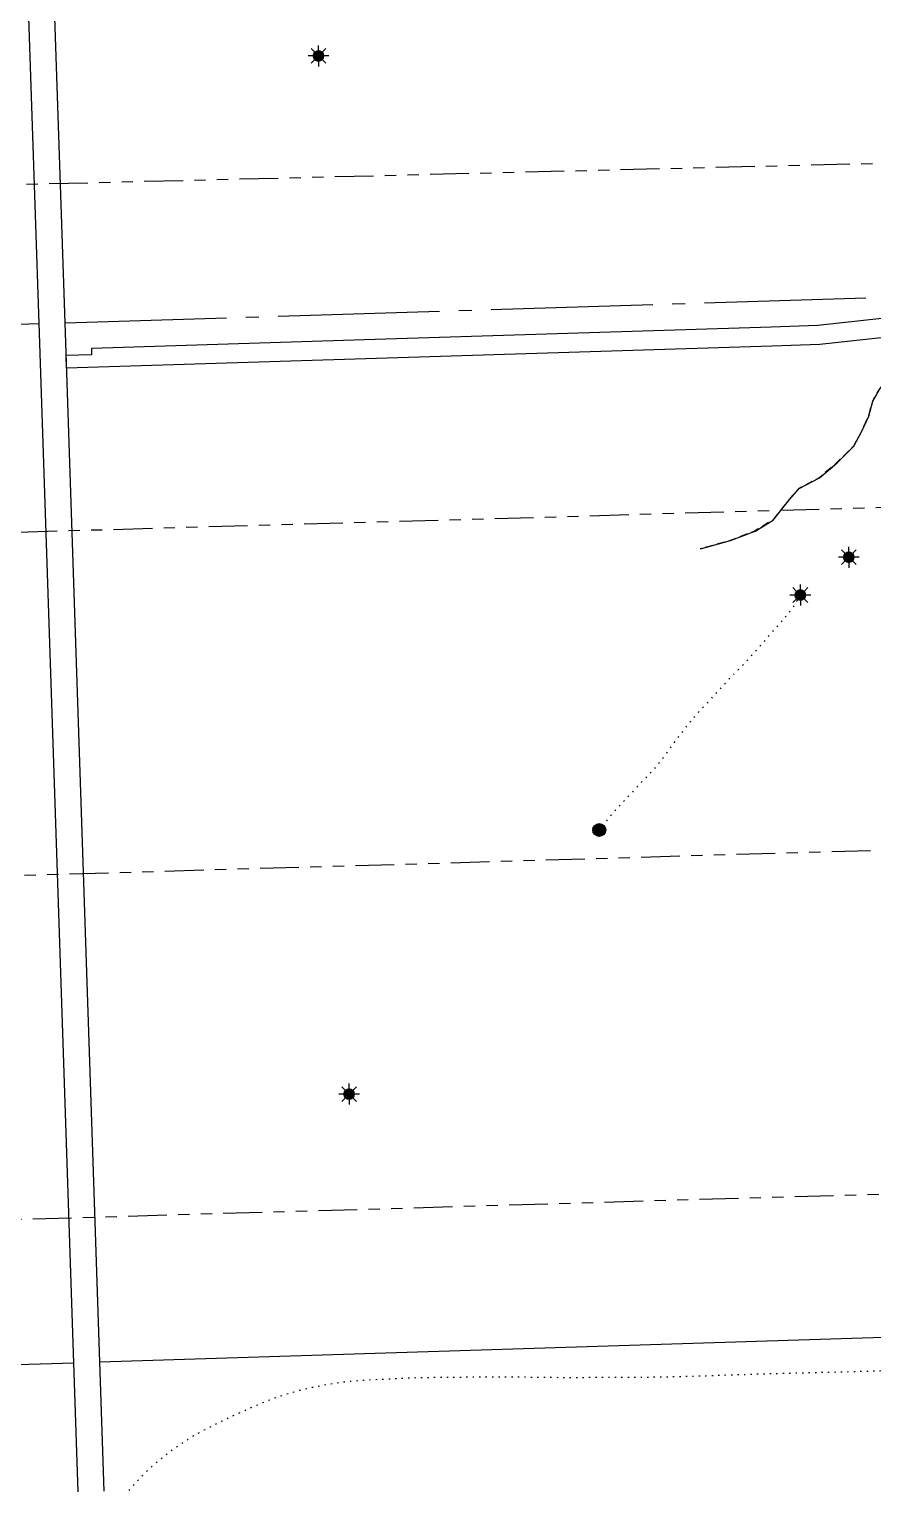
# Model space of a CAD drawing. Extents: x 628514 to 641832, y 5899000 to 5905480.
# Drawn here: x 636529 to 637181, y 5903616 to 5904749 of the extents above; entities that cross this region are included whole.
import ezdxf

# ---------------------------------------------------------------- set-up
doc = ezdxf.new("R2010")
doc.units = 0
doc.header["$LTSCALE"] = 5
for name, pattern in [('foc-DOT', [1, 0.2, -0.8]), ('foc-DRILLPATH', [14.75, 6, -1.75, 1.75, -1.75, 1.75, -1.75]), ('foc-QUARTERLINE', [33, 25, -3, 2, -3]), ('foc-TIELINE', [1.875, 1.25, -0.625])]:
    doc.linetypes.add(name, pattern=pattern)
for name, color, linetype in [('ABADATA-DRILL', 8, 'foc-DOT'), ('ABADATA-DRILL-T', 8, 'Continuous'), ('C-RW', 13, 'Continuous'), ('L-SEC', 7, 'Continuous'), ('L-SECQ', 8, 'foc-QUARTERLINE'), ('P-PDRILLPATH', 12, 'foc-DRILLPATH'), ('WATERCOURSE', 146, 'foc-TIELINE')]:
    doc.layers.add(name, color=color, linetype=linetype)
doc.styles.add('foc-LtypeFont', font='ARIALN.TTF', dxfattribs={"height": 7.35})
doc.linetypes.add('foc-TOPO-flowdirection-NOLINE', pattern='A,0,[">",foc-LtypeFont,S=0.3,R=0,X=0,Y=-0.945],-20,[">",foc-LtypeFont,S=0.3,R=0,X=0,Y=-0.945],0', length=20)

# ---------------------------------------------------------------- blocks, each defined once
blk = doc.blocks.new('GAS')
h = blk.add_hatch(color=255)
h.dxf.hatch_style = 1
edge = h.paths.add_edge_path()
edge.add_arc((0, 0), 0.9, 0, 360)
for p, q in [((-0.81, 0), (-1.62, 0)), ((-0.57, 0.57), (-1.14, 1.14)), ((0, 0.81), (0, 1.62)), ((0.57, 0.57), (1.14, 1.14)), ((1.62, 0), (0.81, 0)), ((-0.57, -0.57), (-1.14, -1.14)), ((0, -0.81), (0, -1.62)), ((1.14, -1.14), (0.57, -0.57))]:
    blk.add_line(p, q)
blk.add_circle((0, 0), 0.8)
blk = doc.blocks.new('BH-Existing')
at = {"layer": 'ABADATA-DRILL-T'}
h = blk.add_hatch(color=256, dxfattribs=at)
h.dxf.hatch_style = 1
edge = h.paths.add_edge_path()
edge.add_arc((0, 0), 0.5, 0, 360)
blk.add_circle((0, 0), 0.5, dxfattribs=at)

msp = doc.modelspace()

# ---------------------------------------------------------------- linework, layer by layer
at = {"layer": 'ABADATA-DRILL', "flags": 128}
for points in [[(637125.619, 5904310.781), (637125.619, 5904310.781), (637125.609, 5904310.781), (637125.549, 5904310.759), (637125.373, 5904310.644), (637125.266, 5904310.521), (637124.923, 5904309.921), (637124.389, 5904309.005), (637123.608, 5904307.642), (637122.589, 5904305.852), (637121.301, 5904303.704), (637119.66, 5904301.256), (637117.639, 5904298.476), (637115.276, 5904295.437), (637112.528, 5904292.187), (637109.486, 5904288.758), (637106.384, 5904285.277), (637103.236, 5904281.715), (637100.013, 5904277.951), (637096.753, 5904274.076), (637093.452, 5904270.229), (637090.107, 5904266.521), (637086.897, 5904262.998), (637083.882, 5904259.649), (637080.835, 5904256.38), (637077.619, 5904253.087), (637074.342, 5904249.791), (637071.156, 5904246.468), (637067.99, 5904243.146), (637064.816, 5904239.763), (637061.702, 5904236.392), (637058.627, 5904233.032), (637055.495, 5904229.61), (637052.392, 5904226.2), (637049.337, 5904222.831), (637046.291, 5904219.512), (637043.277, 5904216.143), (637040.316, 5904212.657), (637037.396, 5904209.131), (637034.567, 5904205.599), (637031.908, 5904202.051), (637029.093, 5904198.348), (637026.113, 5904194.481), (637023.461, 5904190.693), (637020.801, 5904186.835), (637017.863, 5904182.879), (637014.705, 5904178.946), (637011.335, 5904175.068), (637007.783, 5904171.254), (637004.297, 5904167.612), (637001.083, 5904164.208), (636998.095, 5904160.991), (636995.027, 5904157.751), (636991.91, 5904154.47), (636987.338, 5904149.577), (636980.137, 5904141.536), (636978.327, 5904139.433), (636971.562, 5904131.136), (636969.729, 5904128.782)], [(636605.897, 5903617.425), (636610.172, 5903622.491), (636615.791, 5903628.555), (636621.717, 5903634.347), (636628.011, 5903639.909), (636634.56, 5903645.259), (636641.347, 5903650.356), (636648.382, 5903655.149), (636655.666, 5903659.65), (636663.228, 5903663.898), (636670.906, 5903667.91), (636678.81, 5903671.718), (636686.777, 5903675.418), (636694.726, 5903679.067), (636702.736, 5903682.668), (636711.088, 5903686.219), (636719.43, 5903689.389), (636727.953, 5903692.215), (636736.654, 5903694.735), (636745.824, 5903696.969), (636755.104, 5903698.856), (636764.244, 5903700.388), (636773.452, 5903701.603), (636790.816, 5903703.141), (636798.288, 5903703.505), (636807.602, 5903703.872), (636817.192, 5903704.347), (636826.884, 5903704.745), (636836.213, 5903704.943), (636845.533, 5903705.05), (636855.134, 5903705.165), (636864.735, 5903705.28), (636874.076, 5903705.368), (636883.79, 5903705.376), (636893.154, 5903705.354), (636902.529, 5903705.323), (636911.894, 5903705.281), (636921.25, 5903705.209), (636930.617, 5903705.088), (636939.974, 5903704.966), (636949.069, 5903704.927), (636958.441, 5903705.005), (636967.953, 5903705.068), (636977.276, 5903705.105), (636986.649, 5903705.144), (636996.022, 5903705.152), (637005.405, 5903705.201), (637014.715, 5903705.318), (637024.084, 5903705.506), (637033.461, 5903705.725), (637042.838, 5903705.964), (637052.213, 5903706.273), (637061.457, 5903706.618), (637070.702, 5903706.933), (637080.067, 5903707.231), (637089.442, 5903707.54), (637098.818, 5903707.829), (637108.195, 5903708.058), (637117.453, 5903708.273), (637126.819, 5903708.522), (637136.177, 5903708.74), (637145.554, 5903708.969), (637154.782, 5903709.193), (637164.168, 5903709.452), (637173.504, 5903709.73), (637182.879, 5903710.019), (637192.244, 5903710.327), (637201.62, 5903710.626), (637210.987, 5903710.864), (637220.345, 5903711.043), (637229.445, 5903711.194), (637238.714, 5903711.359), (637248.144, 5903711.49), (637257.524, 5903711.618), (637266.853, 5903711.806), (637276.001, 5903711.998), (637285.24, 5903712.173), (637294.609, 5903712.331), (637303.878, 5903712.497), (637313.207, 5903712.685), (637322.575, 5903712.883), (637331.953, 5903713.072), (637341.332, 5903713.251), (637350.712, 5903713.37), (637360.084, 5903713.448), (637369.454, 5903713.567), (637378.814, 5903713.715), (637388.155, 5903713.813), (637397.527, 5903713.881), (637407.217, 5903714.009), (637416.548, 5903714.116), (637425.919, 5903714.215), (637435.299, 5903714.354), (637444.756, 5903714.585), (637454.13, 5903714.934), (637463.503, 5903715.313), (637472.888, 5903715.622), (637482.264, 5903715.89), (637491.631, 5903716.139), (637500.948, 5903716.376), (637510.652, 5903716.704), (637520.025, 5903717.103), (637529.39, 5903717.422), (637538.746, 5903717.68), (637548.111, 5903717.998), (637557.724, 5903718.364), (637567.438, 5903718.732), (637576.761, 5903719.09), (637586.106, 5903719.418), (637595.391, 5903719.714), (637604.747, 5903720.002), (637614.081, 5903720.32), (637623.435, 5903720.688), (637632.769, 5903721.015), (637642.455, 5903721.293), (637651.782, 5903721.53), (637661.44, 5903721.747), (637671.157, 5903721.996), (637680.503, 5903722.264), (637690.16, 5903722.501), (637699.548, 5903722.7), (637708.885, 5903722.957), (637718.23, 5903723.255), (637727.866, 5903723.532), (637737.204, 5903723.739), (637746.852, 5903723.956), (637756.178, 5903724.203), (637765.897, 5903724.402), (637775.255, 5903724.59), (637784.622, 5903724.849), (637793.957, 5903725.146), (637803.372, 5903725.456), (637812.717, 5903725.754), (637822.282, 5903726.068), (637831.627, 5903726.366), (637840.963, 5903726.644), (637850.341, 5903726.853), (637860.017, 5903727.12), (637869.622, 5903727.445), (637879.326, 5903727.814), (637888.637, 5903728.241), (637898.318, 5903728.708), (637907.668, 5903729.186), (637917.305, 5903729.763), (637925.214, 5903730.27), (637926.622, 5903730.36), (637935.923, 5903730.817), (637945.517, 5903731.142), (637954.842, 5903731.449), (637964.178, 5903731.747), (637973.545, 5903731.975), (637982.894, 5903732.133), (637992.204, 5903732.28), (638001.543, 5903732.438), (638011.133, 5903732.593), (638020.482, 5903732.761), (638029.83, 5903732.959), (638039.158, 5903733.166), (638048.855, 5903733.394), (638058.562, 5903733.662), (638067.917, 5903733.96), (638077.281, 5903734.299), (638086.611, 5903734.776), (638095.939, 5903735.344), (638105.657, 5903735.893), (638114.976, 5903736.4), (638124.316, 5903736.908), (638133.635, 5903737.415), (638151.005, 5903738.363)]]:
    msp.add_lwpolyline(points, dxfattribs=at)
at = {"layer": 'C-RW', "flags": 128}
msp.add_lwpolyline([(636557.208, 5904496.268), (636577.198, 5904496.894), (636577.065, 5904501.837), (636787.977, 5904508.468), (637102.795, 5904518.274), (637138.788, 5904519.448), (637396.147, 5904547.617), (637575.433, 5904553.222), (637639.845, 5904555.216), (637640.402, 5904537.224), (637566.67, 5904534.945), (637358.907, 5904528.45), (637140.386, 5904504.495), (637103.262, 5904503.334), (636557.542, 5904486.274), (636557.542, 5904486.274)], close=True, dxfattribs=at)
at = {"layer": 'L-SEC'}
for p, q in [((636536.268, 5904520.736), (636509.212, 5905328.299)), ((636556.371, 5904521.41), (636529.315, 5905328.972)), ((636583.243, 5903717.018), (636556.371, 5904521.408)), ((636583.241, 5903716.979), (638173.807, 5903767.094))]:
    msp.add_line(p, q, dxfattribs=at)
at = {"layer": 'L-SEC', "flags": 128}
for points in [[(636563.14, 5903716.346), (636536.268, 5904520.736)], [(636586.583, 5903616.936), (636583.24, 5903717.017)], [(635660.435, 5903689.44), (636563.14, 5903716.346)], [(636566.478, 5903616.427), (636563.14, 5903716.346)]]:
    msp.add_lwpolyline(points, dxfattribs=at)
at = {"layer": 'L-SECQ', "flags": 128}
for points in [[(636556.369, 5904521.363), (637355.384, 5904546.296)], [(635768.313, 5904497.659), (636536.268, 5904520.736)]]:
    msp.add_lwpolyline(points, dxfattribs=at)
at = {"layer": 'P-PDRILLPATH', "flags": 128}
for points in [[(637647.511, 5904480.44), (637242, 5904646), (635042, 5904592)], [(637648.148, 5904460.452), (637250, 5904380), (635852, 5904340)], [(637648.606, 5904445.471), (637258, 5904115), (635862, 5904074)], [(637649.081, 5904430.498), (637266, 5903849), (635871, 5903808)]]:
    msp.add_lwpolyline(points, dxfattribs=at)
at = {"layer": 'WATERCOURSE', "flags": 128}
msp.add_lwpolyline([(637259.57, 5904585.626), (637258.512, 5904577.16), (637256.395, 5904565.518), (637254.278, 5904559.168), (637245.812, 5904548.585), (637238.403, 5904544.351), (637230.995, 5904533.768), (637220.411, 5904527.418), (637211.945, 5904521.068), (637205.595, 5904508.368), (637203.478, 5904496.726), (637198.186, 5904490.376), (637193.953, 5904478.735), (637186.545, 5904470.268), (637181.253, 5904460.743), (637178.078, 5904449.101), (637172.786, 5904437.459), (637166.436, 5904425.818), (637153.736, 5904413.118), (637139.978, 5904401.476), (637124.103, 5904393.009), (637116.695, 5904384.543), (637103.995, 5904368.668), (637090.236, 5904360.201), (637071.186, 5904352.793), (637047.903, 5904346.443)], dxfattribs=at)
at = {"layer": 'WATERCOURSE', "linetype": 'foc-TOPO-flowdirection-NOLINE', "flags": 128}
msp.add_lwpolyline([(637048.167, 5904346.447), (637071.444, 5904352.795), (637090.488, 5904360.201), (637104.243, 5904368.666), (637116.939, 5904384.536), (637124.345, 5904393), (637140.216, 5904401.465), (637153.97, 5904413.103), (637166.666, 5904425.799), (637173.014, 5904437.438), (637178.305, 5904449.076), (637181.479, 5904460.714), (637186.769, 5904470.237), (637194.175, 5904478.701), (637198.407, 5904490.339), (637203.697, 5904496.687), (637205.813, 5904508.326), (637212.161, 5904521.022), (637220.626, 5904527.37), (637231.206, 5904533.718), (637238.612, 5904544.299), (637246.018, 5904548.531), (637254.483, 5904559.111), (637256.599, 5904565.459), (637258.715, 5904577.097), (637259.773, 5904585.562)], dxfattribs=at)

# ---------------------------------------------------------------- block references
at = {"layer": 'ABADATA-DRILL-T'}
for name, p, xscale, yscale, zscale in [('GAS', (636752.484, 5904727.966), 4.998552950000053, 4.998552950000053, 4.998552950000053), ('GAS', (637162.885, 5904339.906), 4.998552950000053, 4.998552950000053, 4.998552950000053), ('GAS', (637125.373, 5904310.644), 4.998552950000053, 4.998552950000053, 4.998552950000053), ('BH-Existing', (636969.752, 5904128.751), 9.997105900000106, 9.997105900000106, 9.997105900000106), ('GAS', (636776.218, 5903924.262), 4.998552950000053, 4.998552950000053, 4.998552950000053)]:
    msp.add_blockref(name, p, dxfattribs=dict(at, xscale=xscale, yscale=yscale, zscale=zscale))

doc.saveas('drawing.dxf')
